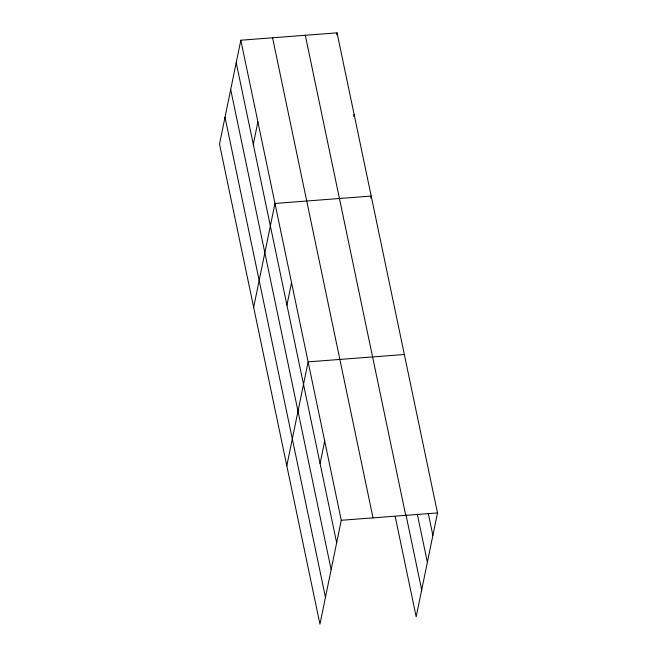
<?xml version="1.0" encoding="UTF-8"?>
<svg xmlns="http://www.w3.org/2000/svg" width="657" height="657" viewBox="0 0 657 657"><rect width="100%" height="100%" fill="white"/><g stroke="black" fill="none" stroke-linecap="round" stroke-linejoin="round"><path stroke-width="0.99" d="M240.823 40.217L219.504 144.072L319.951 624.15L341.27 520.295L240.823 40.217L337.049 32.85L437.496 512.928L416.177 616.783L395.202 516.509M253.282 144.31L257.897 121.832M253.651 307.295L274.971 203.448L371.205 196.073L370.803 198.028M336.647 34.805L337.049 32.85M286.928 305.135L291.544 282.658M353.729 116.42L354.123 114.466M286.805 465.723L308.117 361.867L404.351 354.501M320.082 463.563L324.689 441.085M341.27 520.295L437.496 512.928M428.265 513.347L432.881 535.406M417.302 514.127L427.37 562.261M405.96 514.727L421.695 589.929M305.291 35.281L405.739 515.359M272.573 37.786L373.02 517.864M236.208 62.694L336.655 542.772M230.697 89.549L331.144 569.627M225.014 117.217L325.461 597.295"/></g></svg>
